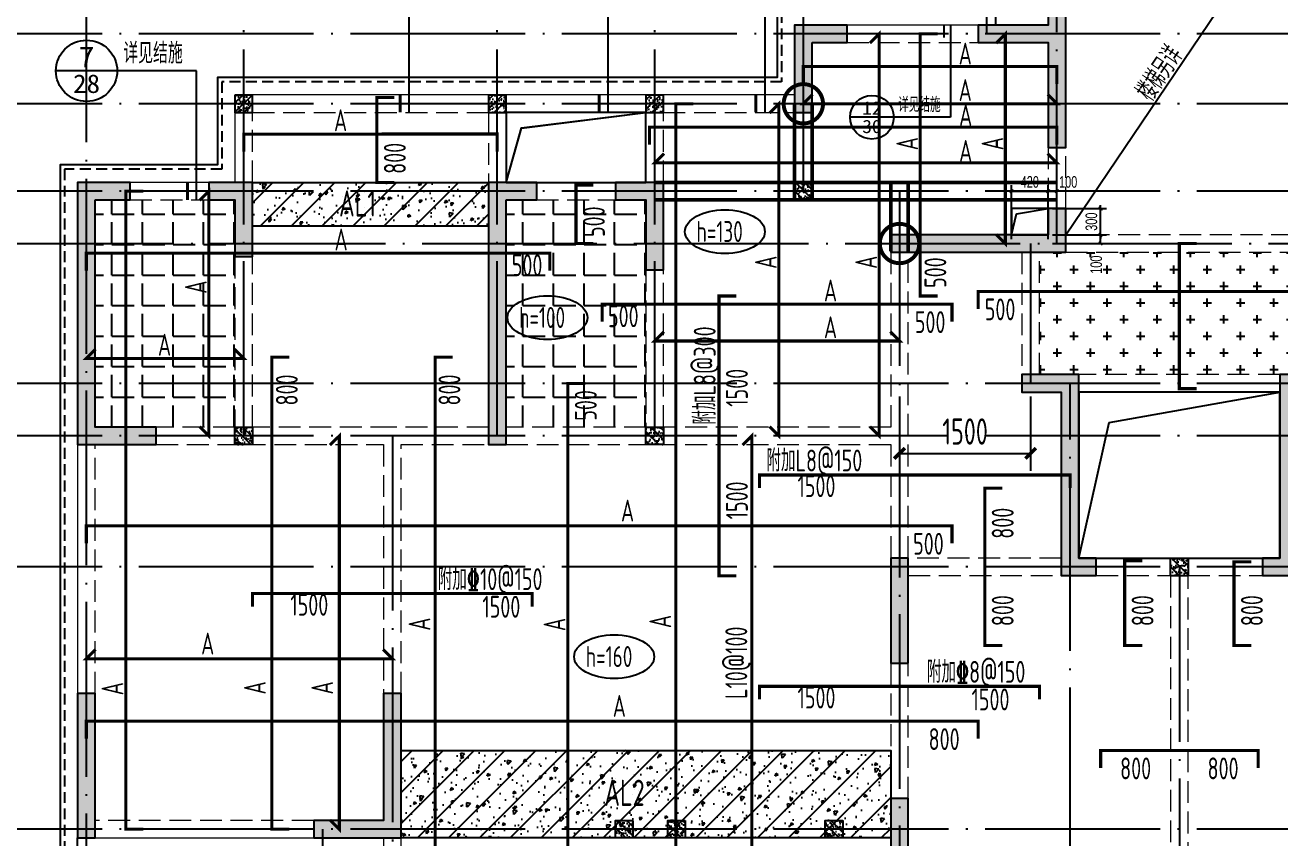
# Model space of a CAD drawing. Extents: x -1712635 to -854203, y -534641 to -21985.
# Drawn here: x -1249569 to -1235219, y -159184 to -149884 of the extents above; entities that cross this region are included whole.
import ezdxf
from ezdxf.enums import TextEntityAlignment as Align

# ---------------------------------------------------------------- set-up
doc = ezdxf.new("R2010")
doc.units = 0
doc.header["$LTSCALE"] = 1000
for name, pattern in [('DASH', [0.35, 0.25, -0.1]), ('DASHED', [0.75, 0.5, -0.25]), ('DOTE', [2.42, 2, -0.2, 0.02, -0.2]), ('HIDDEN', [0.375, 0.25, -0.125])]:
    doc.linetypes.add(name, pattern=pattern)
doc.layers.get('0').update_dxf_attribs({"linetype": 'CONTINUOUS'})
doc.layers.get('Defpoints').update_dxf_attribs({"linetype": 'CONTINUOUS'})
doc.layers.add('+公共字体', color=7, linetype='CONTINUOUS', lineweight=20)
for name, color, linetype in [('A-DOTE', 10, 'DOTE'), ('BEAM', 4, 'DASHED'), ('DIM_IDEN', 67, 'CONTINUOUS'), ('PUB_TEXT', 2, 'CONTINUOUS'), ('ROOF', 183, 'CONTINUOUS'), ('S-B板填充', 251, 'CONTINUOUS'), ('S-B板标注', 3, 'CONTINUOUS'), ('S-B板边线', 2, 'CONTINUOUS'), ('S-B板配筋', 6, 'CONTINUOUS'), ('S-B板配筋号', 7, 'CONTINUOUS'), ('S-C承台编号', 6, 'CONTINUOUS'), ('S-D洞口', 4, 'CONTINUOUS'), ('S-D洞口标注', 3, 'CONTINUOUS'), ('S-L主梁线', 4, 'DASH'), ('S-Q墙填充', 252, 'CONTINUOUS'), ('S-Q墙实线', 6, 'CONTINUOUS'), ('S-Q墙标注', 3, 'CONTINUOUS'), ('S-板正筋', 2, 'CONTINUOUS'), ('S-构造柱', 212, 'CONTINUOUS'), ('TEXT', 2, 'CONTINUOUS'), ('看线', 251, 'CONTINUOUS')]:
    doc.layers.add(name, color=color, linetype=linetype)
doc.layers.add('配箍校核', color=34, linetype='CONTINUOUS', plot=False)
doc.styles.add('_TCH_AXIS', font='COMPLEX', dxfattribs={"bigfont": 'GBCBIG'})
doc.styles.add('_TCH_LABEL', font='simhei.ttf')
doc.styles.add('TSSD_REIN', font='tssdeng.shx', dxfattribs={"width": 0.7, "height": 300, "bigfont": 'tssdchn.shx'})
doc.styles.add('结构文字', font='zstxt.shx', dxfattribs={"width": 0.7, "bigfont": 'zshz.shx'})
doc.dimstyles.new('STRUCK', dxfattribs={"dimtxt": 400, "dimasz": 121, "dimexe": 200, "dimexo": 150, "dimgap": 115, "dimtad": 1, "dimdec": 0, "dimdsep": 46, "dimtxsty": '结构文字', "dimblk": 'ARCHTICK', "dimcen": 400, "dimclrd": 3, "dimclre": 3, "dimclrt": 7, "dimadec": 0, "dimazin": 0, "dimtfac": 1, "dimtdec": 0, "dimtix": 1, "dimtmove": 2, "dimatfit": 3, "dimldrblk": '_DIMX', "dimfxl": 0, "dimtolj": 1, "dimtzin": 0, "dimarcsym": 0})
doc.dimstyles.new('STRUCK30', dxfattribs={"dimscale": 0.33333, "dimtxt": 400, "dimasz": 121, "dimexe": 200, "dimexo": 150, "dimgap": 115, "dimtad": 1, "dimdec": 0, "dimdsep": 46, "dimtxsty": '结构文字', "dimblk": 'ARCHTICK', "dimcen": 400, "dimclrd": 3, "dimclre": 3, "dimclrt": 7, "dimadec": 0, "dimazin": 0, "dimtfac": 1, "dimtdec": 0, "dimtix": 1, "dimtmove": 2, "dimatfit": 3, "dimldrblk": '_DIMX', "dimfxl": 0, "dimtolj": 1, "dimtzin": 0, "dimarcsym": 0})

# ---------------------------------------------------------------- blocks, each defined once
blk = doc.blocks.new('20210726.16350016')
at = {"layer": 'A-DOTE'}
for p, q in [((4600, 21100), (4600, 3600)), ((6400, 10900), (6400, 21100)), ((9300, 10900), (9300, 21100)), ((11100, 10900), (11100, 21100)), ((12800, 13700), (12800, 21100)), ((15700, 13100.3), (15700, 21100)), ((14900, 15500), (14900, 17600)), ((55600, 15500), (3600, 15500)), ((55600, 14700), (3600, 14700)), ((55600, 13700), (3600, 13700)), ((13900.2, 13700), (13900, 3600)), ((3600, 13100.3), (55600, 13100.3)), ((15400, 11500), (15400, 13100)), ((55600, 11500), (3600, 11500)), ((15850, 3600), (15850, 11500)), ((55600, 10900), (3600, 10900)), ((8100, 10900), (8100, 3600)), ((55600, 9400), (3600, 9400)), ((17100, 9400), (17100, 3600)), ((55600, 6400), (3600, 6400)), ((7300, 6400), (7300, 3600))]:
    blk.add_line(p, q, dxfattribs=at)
blk = doc.blocks.new('20210729.03492876')
at = {"layer": '看线', "color": 201}
blk.add_lwpolyline([(10300, 13200), (10300, 11800), (8200, 11800), (8200, 11000), (1800, 11000), (1800, 10000), (0, 10000), (0, 1500), (2850, 1500)], dxfattribs=at)
at = {"layer": '看线', "color": 201, "linetype": 'HIDDEN', "ltscale": 0.5}
blk.add_lwpolyline([(10350, 13200), (10350, 11750), (8250, 11750), (8250, 10950), (1850, 10950), (1850, 9950), (50, 9950), (50, 1550), (2900, 1550)], dxfattribs=at)
blk = doc.blocks.new('20210729.04150611')
at = {"layer": 'S-B板边线'}
blk.add_lwpolyline([(-28155, -31892), (-28155, -31893), (-28955, -31893), (-28955, -30693), (-31655, -30693), (-31655, -30093)], dxfattribs=at)
blk = doc.blocks.new('_ArchTick')
at = {"color": 0, "const_width": 0.35}
blk.add_lwpolyline([(-0.5, -0.5), (0.5, 0.5)], dxfattribs=at)
blk = doc.blocks.new('*D1397')
at = {"layer": 'Defpoints', "color": 0}
for p in [(-1237869, -151983), (-1237269, -151983), (-1237869, -152283)]:
    blk.add_point(p, dxfattribs=at)
at = {"layer": 'S-D洞口标注', "color": 3, "lineweight": -2}
for p, q in [((-1237269, -151983), (-1237269, -151943)), ((-1237819, -151983), (-1237202, -151983)), ((-1237269, -152283), (-1237269, -151983)), ((-1237819, -152283), (-1237202, -152283)), ((-1237269, -152283), (-1237269, -152324))]:
    blk.add_line(p, q, dxfattribs=at)
at = {"layer": 'S-D洞口标注', "color": 3, "lineweight": -2, "xscale": 40.33293, "yscale": 40.33293, "zscale": 40.33293}
for p, rotation in [((-1237269, -151983), 270), ((-1237269, -152283), 90)]:
    blk.add_blockref('_ArchTick', p, dxfattribs=dict(at, rotation=rotation))
at = {"layer": 'S-D洞口标注', "color": 7, "insert": (-1237374, -152133), "char_height": 133.3, "attachment_point": 5, "rotation": 90, "style": '结构文字'}
blk.add_mtext('\\A1;300', dxfattribs=at)
blk = doc.blocks.new('_DIMX')
blk.add_line((-150, 0), (150, 0))
at = {"const_width": 50}
blk.add_lwpolyline([(-70, -70), (70, 70)], dxfattribs=at)
blk = doc.blocks.new('*D1398')
at = {"layer": 'Defpoints', "color": 0}
for p in [(-1237869, -151784), (-1238289, -152384), (-1237869, -152383)]:
    blk.add_point(p, dxfattribs=at)
at = {"layer": 'S-D洞口标注', "color": 3, "lineweight": -2}
for p, q in [((-1238289, -152334), (-1238289, -151717)), ((-1238289, -151784), (-1237869, -151784)), ((-1237869, -152333), (-1237869, -151717))]:
    blk.add_line(p, q, dxfattribs=at)
at = {"layer": 'S-D洞口标注', "color": 3, "lineweight": -2, "xscale": 40.33293, "yscale": 40.33293, "zscale": 40.33293, "rotation": 180}
blk.add_blockref('_ArchTick', (-1238289, -151784), dxfattribs=at)
at = {"layer": 'S-D洞口标注', "color": 3, "lineweight": -2, "xscale": 40.33293, "yscale": 40.33293, "zscale": 40.33293}
blk.add_blockref('_ArchTick', (-1237869, -151784), dxfattribs=at)
at = {"layer": 'S-D洞口标注', "color": 7, "insert": (-1238079, -151679), "char_height": 133.3, "attachment_point": 5, "style": '结构文字'}
blk.add_mtext('\\A1;420', dxfattribs=at)
blk = doc.blocks.new('*D1399')
at = {"layer": 'Defpoints', "color": 0}
for p in [(-1237769, -151784), (-1237869, -152383), (-1237769, -152383)]:
    blk.add_point(p, dxfattribs=at)
at = {"layer": 'S-D洞口标注', "color": 3, "lineweight": -2}
for p, q in [((-1237869, -152333), (-1237869, -151717)), ((-1237869, -151784), (-1237769, -151784)), ((-1237769, -152333), (-1237769, -151717))]:
    blk.add_line(p, q, dxfattribs=at)
at = {"layer": 'S-D洞口标注', "color": 3, "lineweight": -2, "xscale": 40.33293, "yscale": 40.33293, "zscale": 40.33293, "rotation": 180}
blk.add_blockref('_ArchTick', (-1237869, -151784), dxfattribs=at)
at = {"layer": 'S-D洞口标注', "color": 3, "lineweight": -2, "xscale": 40.33293, "yscale": 40.33293, "zscale": 40.33293}
blk.add_blockref('_ArchTick', (-1237769, -151784), dxfattribs=at)
at = {"layer": 'S-D洞口标注', "color": 7, "insert": (-1237640, -151679), "char_height": 133.3, "attachment_point": 5, "style": '结构文字'}
blk.add_mtext('\\A1;100', dxfattribs=at)
blk = doc.blocks.new('*D1400')
at = {"layer": 'Defpoints', "color": 0}
for p in [(-1237869, -152283), (-1237869, -152383), (-1237269, -152283)]:
    blk.add_point(p, dxfattribs=at)
at = {"layer": 'S-D洞口标注', "color": 3, "lineweight": -2}
for p, q in [((-1237819, -152283), (-1237202, -152283)), ((-1237819, -152383), (-1237202, -152383)), ((-1237269, -152383), (-1237269, -152283))]:
    blk.add_line(p, q, dxfattribs=at)
at = {"layer": 'S-D洞口标注', "color": 3, "lineweight": -2, "xscale": 40.33293, "yscale": 40.33293, "zscale": 40.33293}
for p, rotation in [((-1237269, -152283), 90), ((-1237269, -152383), 270)]:
    blk.add_blockref('_ArchTick', p, dxfattribs=dict(at, rotation=rotation))
at = {"layer": 'S-D洞口标注', "color": 7, "insert": (-1237319, -152625), "char_height": 133.3, "attachment_point": 5, "rotation": 90, "style": '结构文字'}
blk.add_mtext('\\A1;100', dxfattribs=at)
blk = doc.blocks.new('20210803.22403995')
at = {"layer": '+公共字体', "color": 2, "const_width": 45}
for points in [[(-856038, -168387, 1), (-856038, -167937, 1), (-856038, -168387, -1)], [(-854938, -169986, 1), (-854938, -169536, 1), (-854938, -169986, -1)]]:
    blk.add_lwpolyline(points, format="xyb", dxfattribs=at)
blk = doc.blocks.new('20210807.15313138')
at = {"layer": 'S-Q墙填充'}
h = blk.add_hatch(color=252, dxfattribs=at)
h.dxf.hatch_style = 1
h.paths.add_polyline_path([(72216, 67840), (72216, 68190), (72016, 68190), (72016, 67940), (71216, 67940), (71216, 67740), (72016, 67740), (72016, 66540), (72216, 66540)])
h = blk.add_hatch(color=252, dxfattribs=at)
h.dxf.hatch_style = 1
h.paths.add_polyline_path([(69316, 67740), (69716, 67740), (69716, 67940), (69116, 67940), (69116, 66940), (69316, 66940)])
h = blk.add_hatch(color=252, dxfattribs=at)
h.dxf.hatch_style = 1
h.paths.add_polyline_path([(61116, 65940), (61516, 65940), (61516, 66140), (60916, 66140), (60916, 63140), (61816, 63140), (61816, 63340), (61116, 63340)])
h = blk.add_hatch(color=252, dxfattribs=at)
h.dxf.hatch_style = 1
h.paths.add_polyline_path([(62416, 65940), (62716, 65940), (62716, 65290), (62916, 65290), (62916, 66140), (62416, 66140)])
h = blk.add_hatch(color=252, dxfattribs=at)
h.dxf.hatch_style = 1
h.paths.add_polyline_path([(65816, 65940), (66166, 65940), (66166, 66140), (65616, 66140), (65616, 63140), (65816, 63140)])
h = blk.add_hatch(color=252, dxfattribs=at)
h.dxf.hatch_style = 1
h.paths.add_polyline_path([(67616, 66140), (67066, 66140), (67066, 65940), (67416, 65940), (67416, 65140), (67616, 65140)])
h = blk.add_hatch(color=252, dxfattribs=at)
h.dxf.hatch_style = 1
h.paths.add_polyline_path([(72216, 65340), (72216, 65840), (72016, 65840), (72016, 65540), (71816, 65540), (70216, 65540), (70216, 65340), (71816, 65340)])
h = blk.add_hatch(color=252, dxfattribs=at)
h.dxf.hatch_style = 1
h.paths.add_polyline_path([(72366, 63940), (71716, 63940), (71716, 63740), (72166, 63740), (72166, 63240), (72166, 61640), (72566, 61640), (72566, 61840), (72366, 61840), (72366, 63240)])
h = blk.add_hatch(color=252, dxfattribs=at)
h.dxf.hatch_style = 1
h.paths.add_polyline_path([(74866, 61640), (74866, 63240), (74866, 63740), (75316, 63740), (75316, 63940), (74666, 63940), (74666, 63240), (74666, 61840), (74466, 61840), (74466, 61640)])
h = blk.add_hatch(color=252, dxfattribs=at)
h.dxf.hatch_style = 1
h.paths.add_polyline_path([(70416, 60640), (70416, 61840), (70216, 61840), (70216, 60640)])
h = blk.add_hatch(color=252, dxfattribs=at)
h.dxf.hatch_style = 1
h.paths.add_polyline_path([(61116, 58640), (61116, 60290), (60916, 60290), (60916, 58640)])
h = blk.add_hatch(color=252, dxfattribs=at)
h.dxf.hatch_style = 1
h.paths.add_polyline_path([(64616, 60290), (64416, 60290), (64416, 58840), (63716, 58840), (63616, 58840), (63616, 58640), (63716, 58640), (64616, 58640)])
h = blk.add_hatch(color=252, dxfattribs=at)
h.dxf.hatch_style = 1
h.paths.add_polyline_path([(70216, 57440), (70966, 57440), (70966, 57640), (70416, 57640), (70416, 59090), (70216, 59090)])
at = {"layer": 'S-D洞口', "color": 5}
for points in [[(65816, 66140), (67416, 66140), (67416, 66940), (65816, 66940), (65816, 66140), (65993, 66762), (67416, 66940)], [(72366, 61840), (74666, 61840), (74666, 63740), (72366, 63740), (72366, 61840), (72712, 63393), (74666, 63740)]]:
    blk.add_lwpolyline(points, dxfattribs=at)
at = {"layer": 'S-L主梁线', "linetype": 'ByBlock', "lineweight": 18}
for p, q in [((71216, 67940), (69716, 67940)), ((62716, 67140), (62716, 66140)), ((65716, 67140), (62716, 67140)), ((67516, 67140), (65716, 67140)), ((69116, 67140), (67516, 67140)), ((65816, 66940), (67416, 66940)), ((65816, 66140), (65816, 66940)), ((67416, 66940), (67416, 66140)), ((62416, 66140), (61516, 66140)), ((67066, 66140), (66166, 66140)), ((72366, 63740), (74666, 63740)), ((60916, 63140), (60916, 60290)), ((73516, 61840), (72566, 61840)), ((74466, 61840), (73516, 61840)), ((61116, 58640), (63616, 58640))]:
    blk.add_line(p, q, dxfattribs=at)
at = {"layer": 'S-L主梁线', "linetype": 'DASH', "lineweight": 18}
for p, q in [((69716, 67740), (71216, 67740)), ((62916, 66940), (65616, 66940)), ((62916, 66140), (62916, 66940)), ((65616, 66940), (65616, 66140)), ((67616, 66940), (69116, 66940)), ((67616, 66140), (67616, 66940)), ((72016, 66540), (72016, 65840)), ((72216, 65840), (72216, 66540)), ((61516, 65940), (62416, 65940)), ((66166, 65940), (67066, 65940)), ((74816, 65540), (72216, 65540)), ((70216, 65340), (70216, 63340)), ((70416, 63240), (70416, 65340)), ((71716, 65340), (71716, 63940)), ((71916, 63940), (71916, 65340)), ((72216, 65340), (74816, 65340)), ((62716, 65290), (62716, 63340)), ((62916, 63340), (62916, 65290)), ((67416, 65140), (67416, 63340)), ((67616, 63340), (67616, 65140)), ((74666, 63940), (72366, 63940)), ((62716, 63340), (61816, 63340)), ((64516, 63340), (62916, 63340)), ((65616, 63340), (64516, 63340)), ((67416, 63340), (65816, 63340)), ((70216, 63340), (67616, 63340)), ((70416, 61840), (70416, 63240)), ((61116, 60290), (61116, 63140)), ((61816, 63140), (62816, 63140)), ((62816, 63140), (64416, 63140)), ((64416, 63140), (64416, 60290)), ((64616, 63140), (65616, 63140)), ((64616, 60290), (64616, 63140)), ((65816, 63140), (67516, 63140)), ((67516, 63140), (70216, 63140)), ((70216, 63140), (70216, 61840)), ((72166, 61840), (70416, 61840)), ((70416, 61640), (72166, 61640)), ((72566, 61640), (73416, 61640)), ((73416, 61640), (73416, 57640)), ((73616, 57640), (73616, 61640)), ((73616, 61640), (74466, 61640)), ((70216, 60640), (70216, 59090)), ((70416, 59090), (70416, 60640)), ((63616, 58840), (61116, 58840)), ((64416, 58640), (64416, 57040)), ((64616, 57040), (64616, 58640))]:
    blk.add_line(p, q, dxfattribs=at)
at = {"layer": 'S-Q墙实线'}
for points in [[(72216, 67840), (72216, 68190), (72016, 68190), (72016, 67940), (71216, 67940), (71216, 67740), (72016, 67740), (72016, 66540), (72216, 66540), (72216, 67840)], [(63716, 58840), (63616, 58840), (63616, 58640), (63716, 58640), (64616, 58640), (64616, 60290), (64416, 60290), (64416, 58840), (63716, 58840)]]:
    blk.add_lwpolyline(points, dxfattribs=at)
for points in [[(69316, 67740), (69716, 67740), (69716, 67940), (69116, 67940), (69116, 66940), (69316, 66940)], [(61116, 65940), (61516, 65940), (61516, 66140), (60916, 66140), (60916, 63140), (61816, 63140), (61816, 63340), (61116, 63340)], [(62416, 65940), (62716, 65940), (62716, 65290), (62916, 65290), (62916, 66140), (62416, 66140)], [(65816, 65940), (66166, 65940), (66166, 66140), (65616, 66140), (65616, 63140), (65816, 63140)], [(67616, 66140), (67066, 66140), (67066, 65940), (67416, 65940), (67416, 65140), (67616, 65140)], [(72216, 65340), (72216, 65840), (72016, 65840), (72016, 65540), (71816, 65540), (70216, 65540), (70216, 65340), (71816, 65340)], [(72366, 63940), (71716, 63940), (71716, 63740), (72166, 63740), (72166, 63240), (72166, 61640), (72566, 61640), (72566, 61840), (72366, 61840), (72366, 63240)], [(74866, 61640), (74866, 63240), (74866, 63740), (75316, 63740), (75316, 63940), (74666, 63940), (74666, 63240), (74666, 61840), (74466, 61840), (74466, 61640)], [(70416, 60640), (70416, 61840), (70216, 61840), (70216, 60640)], [(61116, 58640), (61116, 60290), (60916, 60290), (60916, 58640)], [(70216, 57440), (70966, 57440), (70966, 57640), (70416, 57640), (70416, 59090), (70216, 59090)]]:
    blk.add_lwpolyline(points, close=True, dxfattribs=at)
blk = doc.blocks.new('20210730.02141516')
at = {"layer": 'S-构造柱'}
h = blk.add_hatch(dxfattribs=at)
h.set_pattern_fill('ARMORED', color=256, scale=15, angle=-90, style=0)
h.set_pattern_definition([(320, (-154189.41, 3278673.45), (-9.4128202, -107.5890274), [11.25, -123.75]), (265, (-154189.41, 3278673.45), (112.82882, 20.8127), [9, -99]), (10.4514, (-154190.19, 3278664.49), (103.4159313, -86.7764073), [9.5610285, -105.1713168]), (316.1842, (-154159.41, 3278673.45), (-24.827852, -160.0861573), [16.875, -185.625]), (6.6356, (-154161.48, 3278660.11), (146.117681, -140.199406), [14.341543, -157.75695]), (261.1842, (-154159.41, 3278673.45), (146.11779, -140.199292), [13.5, -148.5]), (291, (-154166.91, 3278658.45), (-60.3928336, -89.5360578), [11.25, -123.75]), (236, (-154166.91, 3278658.45), (108.7725068, -36.4972998), [9, -99]), (341.4514, (-154171.94, 3278650.99), (48.3795745, -126.0333943), [9.5610285, -105.1713168]), (307.5, (-154189.41, 3278673.454), (49.93407807, -1.8239783), [0, -97.8, 0, -100.5, 0, -99.375]), (277.5, (-154189.41, 3278673.454), (59.1617568, -39.4604306), [0, -57.3, 0, -95.55, 0, -37.875]), (237.5, (-154189.41, 3278706.904), (-3.38323076, -80.07336543), [0, -37.5, 0, -117, 0, -155.25]), (227.5, (-154189.41, 3278721.904), (15.0157473, -87.4779254), [0, -48.75, 0, -77.7, 0, -110.25]), (315, (-154189.41, 3278673.454), (53.0330086, 53.0330086), [])])
h.paths.add_polyline_path([(200, 200), (200, 0), (0, 0), (0, 200)])
blk.add_lwpolyline([(200, 200), (200, 0), (0, 0), (0, 200)], close=True, dxfattribs=at)
blk = doc.blocks.new('20210809.18285270')
at = {"layer": 'ROOF', "xscale": -1}
for p in [(2000, 10100), (4900, 10100), (6700, 10100)]:
    blk.add_blockref('20210730.02141516', p, dxfattribs=at)
at = {"layer": 'ROOF', "rotation": 359.9999999538236}
blk.add_blockref('20210730.02141516', (8200, 9100), dxfattribs=at)
at = {"layer": 'ROOF'}
for p in [(1800, 6300), (6500, 6300), (12500, 4800), (6150, 1800), (6750, 1800), (8550, 1800)]:
    blk.add_blockref('20210730.02141516', p, dxfattribs=at)
blk = doc.blocks.new('*D1438')
at = {"layer": 'Defpoints', "color": 0}
for p in [(-1239568, -153984), (-1238069, -153984), (-1238069, -154784)]:
    blk.add_point(p, dxfattribs=at)
at = {"layer": 'S-Q墙标注', "color": 3, "lineweight": -2}
for p, q in [((-1239568, -154134), (-1239568, -154984)), ((-1238069, -154134), (-1238069, -154984)), ((-1239568, -154784), (-1238069, -154784))]:
    blk.add_line(p, q, dxfattribs=at)
at = {"layer": 'S-Q墙标注', "color": 3, "lineweight": -2, "xscale": 121, "yscale": 121, "zscale": 121, "rotation": 180}
blk.add_blockref('_ArchTick', (-1239568, -154784), dxfattribs=at)
at = {"layer": 'S-Q墙标注', "color": 3, "lineweight": -2, "xscale": 121, "yscale": 121, "zscale": 121}
blk.add_blockref('_ArchTick', (-1238069, -154784), dxfattribs=at)
at = {"layer": 'S-Q墙标注', "color": 7, "insert": (-1238819, -154534), "char_height": 300, "attachment_point": 5, "style": 'TSSD_REIN'}
blk.add_mtext('\\A1;1500', dxfattribs=at)
blk = doc.blocks.new('20210811.10154474')
at = {"layer": 'DIM_IDEN'}
for p, q in [((4041, 11405), (4041, 13461)), ((6316, 11405), (6316, 13461)), ((8110, 11405), (8110, 13461)), ((10230, 12405), (10230, 11350)), ((700, 11881), (0, 11881)), ((1609, 11881), (700, 11881)), ((1609, 10405), (1609, 11881)), ((9581, 11350), (9081, 11350)), ((10230, 11350), (9581, 11350))]:
    blk.add_line(p, q, dxfattribs=at)
for points, const_width in [([(10155, 12405), (10155, 12262)], 25), ([(3936, 11405), (3936, 11605)], 35), ([(6211, 11405), (6211, 11605)], 35), ([(8005, 11405), (8005, 11605)], 35), ([(1504, 10405), (1504, 10605)], 35)]:
    blk.add_lwpolyline(points, dxfattribs=dict(at, const_width=const_width))
for centre, radius in [((350, 11881), 350), ((9331, 11350), 250)]:
    blk.add_circle(centre, radius, dxfattribs=at)
at = {"layer": 'PUB_TEXT', "style": '_TCH_AXIS'}
for height, p in [(236.3, (770, 11965)), (168.8, (9631, 11410))]:
    blk.add_text('详见结施', height=height, dxfattribs=at).set_placement(p)
at = {"layer": 'PUB_TEXT', "style": '_TCH_LABEL'}
for s, height, width, p, p2 in [('7', 241, 1.053254, (259, 11920), (441, 11920)), ('28', 212.3, 1.011364, (196, 11628), (504, 11628)), ('12', 151.1, 1.022989, (9220, 11380), (9442, 11380)), ('30', 151.9, 1.00565, (9221, 11169), (9441, 11169))]:
    blk.add_text(s, height=height, dxfattribs=dict(at, width=width)).set_placement(p, p2, align=Align.FIT)

msp = doc.modelspace()

# ---------------------------------------------------------------- hatches: boundary and pattern name
at = {"layer": 'BEAM', "linetype": 'ByBlock'}
h = msp.add_hatch(dxfattribs=at)
h.set_pattern_fill('ARMORED', color=252, scale=50, angle=180, style=0)
h.set_pattern_definition([(230, (-1464739.73, 1762237.66), (-358.63009, 31.376067), [37.5, -412.5]), (175, (-1464739.73, 1762237.66), (69.37567, -376.09607), [30, -330]), (280.4514, (-1464769.62, 1762240.27), (-289.25469, -344.71977), [31.870095, -350.571056]), (226.1842, (-1464739.73, 1762137.66), (-533.62052, 82.75951), [56.25, -618.75]), (276.6356, (-1464784.2, 1762144.55), (-467.33135, -487.05894), [47.80514, -525.8565]), (171.1842, (-1464739.73, 1762137.66), (-467.33097, -487.0593), [45, -495]), (201, (-1464789.73, 1762162.66), (-298.453526, 201.309445), [37.5, -412.5]), (146, (-1464789.73, 1762162.66), (-121.657666, -362.57502), [30, -330]), (251.4514, (-1464814.6, 1762179.43), (-420.111314, -161.26525), [31.870095, -350.571056]), (217.5, (-1464739.73, 1762237.66), (-6.079928, -166.446927), [0, -326, 0, -335, 0, -331.25]), (187.5, (-1464739.73, 1762237.66), (-131.534769, -197.205856), [0, -191, 0, -318.5, 0, -126.25]), (147.5, (-1464628.23, 1762237.66), (-266.911218, 11.277436), [0, -125, 0, -390, 0, -517.5]), (137.5, (-1464578.23, 1762237.66), (-291.593085, -50.05249), [0, -162.5, 0, -259, 0, -367.5]), (225, (-1464739.73, 1762237.66), (176.776695, -176.776695), [])])
h.paths.add_polyline_path([(-1244268.6, -152183.64), (-1246968.6, -152183.64), (-1246968.6, -151683.64), (-1244268.6, -151683.64)])
h = msp.add_hatch(dxfattribs=at)
h.set_pattern_fill('ARMORED', color=252, scale=50, angle=180, style=0)
h.set_pattern_definition([(230, (-1462939.74, 1755237.66), (-358.63009, 31.376067), [37.5, -412.5]), (175, (-1462939.74, 1755237.66), (69.37567, -376.09607), [30, -330]), (280.4514, (-1462969.62, 1755240.27), (-289.25469, -344.71977), [31.870095, -350.571056]), (226.1842, (-1462939.74, 1755137.66), (-533.62052, 82.75951), [56.25, -618.75]), (276.6356, (-1462984.2, 1755144.55), (-467.33135, -487.05894), [47.80514, -525.8565]), (171.1842, (-1462939.74, 1755137.66), (-467.33097, -487.0593), [45, -495]), (201, (-1462989.74, 1755162.66), (-298.453526, 201.309445), [37.5, -412.5]), (146, (-1462989.74, 1755162.66), (-121.657666, -362.57502), [30, -330]), (251.4514, (-1463014.6, 1755179.43), (-420.111314, -161.26525), [31.870095, -350.571056]), (217.5, (-1462939.74, 1755237.66), (-6.079928, -166.446927), [0, -326, 0, -335, 0, -331.25]), (187.5, (-1462939.74, 1755237.66), (-131.534769, -197.205856), [0, -191, 0, -318.5, 0, -126.25]), (147.5, (-1462828.24, 1755237.66), (-266.911218, 11.277436), [0, -125, 0, -390, 0, -517.5]), (137.5, (-1462778.24, 1755237.66), (-291.593085, -50.05249), [0, -162.5, 0, -259, 0, -367.5]), (225, (-1462939.74, 1755237.66), (176.776695, -176.776695), [])])
h.paths.add_polyline_path([(-1239668.6, -159183.65), (-1245268.6, -159183.64), (-1245268.6, -158183.64), (-1239668.6, -158183.65)])
at = {"layer": 'S-B板填充'}
h = msp.add_hatch(dxfattribs=at)
h.set_pattern_fill('ANGLE', color=252, scale=50, style=0)
h.set_pattern_definition([(0, (-1151134.67, -300127.5), (0, 349.25), [254, -95.25]), (90, (-1151134.67, -300127.5), (-349.25, 2e-14), [254, -95.25])])
h.paths.add_polyline_path([(-1248768.61, -151883.64), (-1247168.6, -151883.64), (-1247168.6, -154483.64), (-1248768.61, -154483.64)])
h = msp.add_hatch(dxfattribs=at)
h.set_pattern_fill('ANGLE', color=252, scale=50, style=0)
h.set_pattern_definition([(0, (-1146434.67, -300127.5), (0, 349.25), [254, -95.25]), (90, (-1146434.67, -300127.5), (-349.25, 2e-14), [254, -95.25])])
h.paths.add_polyline_path([(-1244068.62, -151883.64), (-1242468.6, -151883.64), (-1242468.6, -154483.64), (-1244068.62, -154483.64)])
h = msp.add_hatch(dxfattribs=at)
h.set_pattern_fill('CROSS', color=252, scale=30, style=0)
h.set_pattern_definition([(0, (-1151134.67, -300127.51), (190.5, 190.5), [95.25, -285.75]), (90, (-1151087.05, -300175.14), (-190.5, 190.5), [95.25, -285.75])])
h.paths.add_polyline_path([(-1237968.68, -152483.38), (-1234768.74, -152483.38), (-1234768.74, -153883.64), (-1237968.68, -153883.64)])

# ---------------------------------------------------------------- linework, layer by layer
at = {"layer": 'BEAM', "linetype": 'ByBlock'}
for points in [[(-1244268.6, -152183.64), (-1246968.6, -152183.64), (-1246968.6, -151683.64), (-1244268.6, -151683.64)], [(-1239668.6, -159183.65), (-1245268.6, -159183.64), (-1245268.6, -158183.64), (-1239668.6, -158183.65)]]:
    msp.add_lwpolyline(points, close=True, dxfattribs=at)
at = {"layer": 'ROOF'}
msp.add_lwpolyline([(-1238468.61, -147983.65), (-1237868.61, -147983.65), (-1237868.61, -149883.65), (-1238468.61, -149883.65)], close=True, dxfattribs=at)
at = {"layer": 'S-B板标注'}
for centre in [(-1241565.93, -152247.73), (-1243594.69, -153230.57), (-1242832.02, -157110.69)]:
    msp.add_ellipse(centre, major_axis=(-457.33, 0), ratio=0.54724159, dxfattribs=at)
at = {"layer": 'S-B板配筋', "lineweight": 35, "const_width": 35}
for points in [[(-1239908.66, -154477.58), (-1239802.6, -154583.64), (-1239802.6, -149983.65), (-1239908.66, -150089.71)], [(-1238464.45, -152277.31), (-1238358.39, -152383.38), (-1238358.39, -149983.65), (-1238464.45, -150089.71)], [(-1239133.42, -152983.38), (-1239333.42, -152983.38), (-1239333.42, -149983.64), (-1239133.42, -149983.64)], [(-1240668.62, -150557.26), (-1240668.62, -150357.26), (-1237768.62, -150357.26), (-1237768.62, -150557.26)], [(-1240562.56, -150677.58), (-1240668.62, -150783.65), (-1237768.62, -150783.65), (-1237874.69, -150677.58)], [(-1245344.7, -151683.64), (-1245544.7, -151683.64), (-1245544.7, -150713.64), (-1245344.7, -150713.64)], [(-1241925.56, -160883.48), (-1242125.56, -160883.48), (-1242125.56, -150783.64), (-1241925.56, -150783.64)], [(-1241055.45, -154477.58), (-1240949.38, -154583.64), (-1240949.38, -150783.65), (-1241055.45, -150889.71)], [(-1242428.6, -151250.29), (-1242428.6, -151050.29), (-1237768.61, -151050.29), (-1237768.61, -151250.29)], [(-1247068.61, -151330.19), (-1247068.61, -151130.19), (-1244168.62, -151130.17), (-1244168.62, -151330.17)], [(-1242262.55, -151354.28), (-1242368.61, -151460.34), (-1237768.62, -151460.35), (-1237874.69, -151354.28)], [(-1248216.01, -159083.64), (-1248416.01, -159083.64), (-1248416.01, -151783.65), (-1248216.01, -151783.65)], [(-1247574.59, -154477.58), (-1247468.53, -154583.64), (-1247468.53, -151783.65), (-1247574.59, -151889.71)], [(-1243068.6, -152383.64), (-1243268.6, -152383.64), (-1243268.6, -151713.64), (-1243068.6, -151713.64)], [(-1236168.61, -154043.64), (-1236368.61, -154043.64), (-1236368.61, -152383.38), (-1236168.61, -152383.38)], [(-1248868.62, -152693.99), (-1248868.62, -152493.99), (-1243568.6, -152493.99), (-1243568.6, -152693.99)], [(-1241432.99, -156183.64), (-1241632.99, -156183.64), (-1241632.99, -152983.64), (-1241432.99, -152983.64)], [(-1238668.68, -153131.68), (-1238668.68, -152931.68), (-1234068.74, -152931.68), (-1234068.74, -153131.68)], [(-1242968.6, -153277.25), (-1242968.6, -153077.25), (-1238968.61, -153077.24), (-1238968.61, -153277.24)], [(-1242262.55, -153392.02), (-1242368.61, -153498.09), (-1239568.44, -153498.09), (-1239674.51, -153392.02)], [(-1248762.55, -153591.73), (-1248868.61, -153697.8), (-1247068.61, -153697.8), (-1247174.68, -153591.73)], [(-1246545.54, -159083.65), (-1246745.54, -159083.65), (-1246745.54, -153683.64), (-1246545.54, -153683.64)], [(-1244679.77, -160883.48), (-1244879.77, -160883.48), (-1244879.77, -153683.64), (-1244679.77, -153683.64)], [(-1243161.27, -160883.48), (-1243361.27, -160883.48), (-1243361.27, -153983.64), (-1243161.27, -153983.64)], [(-1246081.37, -158977.58), (-1245975.31, -159083.65), (-1245975.31, -154583.64), (-1246081.37, -154689.71)], [(-1241362.97, -160777.41), (-1241256.91, -160883.48), (-1241256.91, -154583.64), (-1241362.97, -154689.71)], [(-1241168.61, -155181.31), (-1241168.61, -155031.31), (-1237618.61, -155031.31), (-1237618.61, -155181.31)], [(-1238393.61, -156983.64), (-1238593.61, -156983.64), (-1238593.61, -155183.64), (-1238393.61, -155183.64)], [(-1238968.6, -155813.3), (-1238968.6, -155613.3), (-1248868.61, -155613.3), (-1248868.61, -155813.3)], [(-1236793.61, -156983.64), (-1236993.61, -156983.64), (-1236993.61, -156013.64), (-1236793.61, -156013.64)], [(-1235543.61, -156983.64), (-1235743.61, -156983.64), (-1235743.61, -156023.64), (-1235543.61, -156023.64)], [(-1246968.61, -156538.7), (-1246968.61, -156388.7), (-1243768.61, -156388.7), (-1243768.61, -156538.7)], [(-1248762.55, -157028.04), (-1248868.61, -157134.11), (-1245368.61, -157134.11), (-1245474.68, -157028.04)], [(-1241168.52, -157599.61), (-1241168.52, -157449.61), (-1237968.52, -157449.61), (-1237968.52, -157599.61)], [(-1238668.6, -158048.42), (-1238668.6, -157848.42), (-1248868.61, -157848.42), (-1248868.61, -158048.42)], [(-1237268.6, -158383.65), (-1237268.6, -158183.65), (-1235468.6, -158183.65), (-1235468.6, -158383.65)]]:
    msp.add_lwpolyline(points, dxfattribs=at)
at = {"layer": 'S-B板配筋号', "color": 1}
msp.add_lwpolyline([(-1237668.61, -152283.38), (-1235069.1, -148433.64)], dxfattribs=at)
at = {"layer": 'S-D洞口', "color": 5}
for points in [[(-1244068.6, -151683.64), (-1242468.6, -151683.64), (-1242468.6, -150883.64), (-1244068.6, -150883.64), (-1244068.6, -151683.64), (-1243890.83, -151061.42), (-1242468.6, -150883.64)], [(-1238288.62, -152283.38), (-1237868.62, -152283.38), (-1237868.62, -151983.38), (-1238288.62, -151983.38), (-1238288.62, -152283.38), (-1238230.28, -152041.71), (-1237868.62, -151983.38)], [(-1237518.61, -155983.64), (-1235218.61, -155983.64), (-1235218.61, -154083.64), (-1237518.61, -154083.64), (-1237518.61, -155983.64), (-1237171.79, -154430.47), (-1235218.61, -154083.64)]]:
    msp.add_lwpolyline(points, dxfattribs=at)
at = {"layer": 'S-板正筋', "color": 5, "linetype": 'DASH', "const_width": 42.86}
for points in [[(-1240768.61, -150783.65), (-1240768.61, -151883.64)], [(-1240568.61, -150783.64), (-1240568.61, -151883.64)], [(-1237768.6, -151683.65), (-1242368.61, -151683.65)], [(-1239668.61, -152474.1), (-1239668.61, -151683.64)], [(-1239468.6, -152474.1), (-1239468.6, -151683.65)], [(-1237768.6, -151883.65), (-1242368.61, -151883.65)]]:
    msp.add_lwpolyline(points, dxfattribs=at)

# ---------------------------------------------------------------- block references
msp.add_blockref('20210729.03492876', (-1249168.61, -161483.64))
at = {"layer": 'A-DOTE'}
msp.add_blockref('20210726.16350016', (-1253468.61, -165483.69), dxfattribs=at)
at = {"layer": 'PUB_TEXT'}
msp.add_blockref('20210811.10154474', (-1249215.7, -162288.27), dxfattribs=at)
at = {"layer": 'S-B板边线'}
msp.add_blockref('20210729.04150611', (-1217313.26, -129091.11), dxfattribs=at)
at = {"layer": 'S-C承台编号'}
msp.add_blockref('20210803.22403995', (-384630.48, 17377.89), dxfattribs=at)
at = {"layer": 'S-Q墙填充'}
msp.add_blockref('20210807.15313138', (-1309884.25, -217823.19), dxfattribs=at)
at = {"layer": '配箍校核'}
msp.add_blockref('20210809.18285270', (-1248968.63, -160983.81), dxfattribs=at)

# ---------------------------------------------------------------- texts
at = {"layer": 'S-B板标注', "color": 7, "style": 'TSSD_REIN', "width": 0.7}
for s, p in [('h=130', (-1241890.62, -152365.87)), ('h=100', (-1243919.38, -153348.71)), ('h=160', (-1243156.71, -157228.83))]:
    msp.add_text(s, height=240, dxfattribs=at).set_placement(p)
at = {"layer": 'S-B板配筋号', "color": 1, "style": 'TSSD_REIN', "width": 0.7}
for s, p in [('A', (-1238892.13, -150334.84)), ('A', (-1238892.13, -150751.79)), ('A', (-1238887.33, -151038.8)), ('A', (-1246035.85, -151098.33)), ('A', (-1238887.32, -151448.85)), ('A', (-1246029.45, -152462.13)), ('A', (-1240433.02, -153045.39)), ('A', (-1240433.02, -153466.23)), ('A', (-1248049.34, -153665.94)), ('附加L8@150', (-1241090.97, -154990.75)), ('A', (-1242753.89, -155563.9)), ('附加%%13210@150', (-1244849.27, -156348.14)), ('A', (-1247555.61, -157085.77)), ('附加%%1328@150', (-1239255.47, -157409.06)), ('A', (-1242848.12, -157799.02))]:
    msp.add_text(s, height=250, dxfattribs=at).set_placement(p)
for s, rotation, p in [('楼梯另详', 55.970982, (-1236678.92, -150777.25)), ('A', 449.999992, (-1239356.04, -151315.97)), ('A', 449.999992, (-1238381.01, -151315.97)), ('A', 449.999992, (-1240972, -152673.09)), ('A', 449.999992, (-1239825.22, -152673.09)), ('A', 449.999992, (-1247491.15, -152957.29)), ('附加L8@300', 449.999992, (-1241671.61, -154454.51)), ('A', 89.999992, (-1244934.13, -156812.91)), ('A', 89.999992, (-1243389.01, -156817.49)), ('A', 89.999992, (-1242179.92, -156783.14)), ('L10@100', 449.999992, (-1241310.02, -157593.97)), ('A', 449.999992, (-1248445.47, -157551.95)), ('A', 449.999992, (-1246816.45, -157542.54)), ('A', 449.999992, (-1246046.22, -157542.54))]:
    msp.add_text(s, height=250, rotation=rotation, dxfattribs=at).set_placement(p)
at = {"layer": 'S-B板配筋号', "style": 'TSSD_REIN', "width": 0.7}
for s, rotation, p in [('800', 449.999992, (-1245464.7, -151408.16)), ('500', 449.999992, (-1243188.6, -152133.64)), ('500', 449.999992, (-1239283.35, -152716.17)), ('1500', 449.999992, (-1241552.99, -154033.64)), ('800', 89.999992, (-1246700.22, -154058.8)), ('800', 89.999992, (-1244840.74, -154058.8)), ('500', 89.999992, (-1243281.27, -154235.37)), ('1500', 449.999992, (-1241552.99, -155322.09)), ('800', 449.999992, (-1238513.61, -155583.64)), ('800', 449.999992, (-1238513.61, -156583.64)), ('800', 449.999992, (-1236913.61, -156583.64)), ('800', 449.999992, (-1235663.61, -156583.64))]:
    msp.add_text(s, height=250, rotation=rotation, dxfattribs=at).set_placement(p, align=Align.TOP_CENTER)
for s, p in [('500', (-1243827.63, -152506.77)), ('500', (-1242727.63, -153090.04)), ('500', (-1238418.68, -153011.68)), ('500', (-1239218.61, -153157.24)), ('1500', (-1240518.27, -155034.34)), ('500', (-1239238, -155693.3)), ('1500', (-1246318.27, -156391.72)), ('1500', (-1244122.01, -156414.02)), ('1500', (-1240518.18, -157452.64)), ('1500', (-1238528.21, -157474.94)), ('800', (-1239058.74, -157928.42)), ('800', (-1236868.6, -158263.65)), ('800', (-1235868.6, -158263.65))]:
    msp.add_text(s, height=250, dxfattribs=at).set_placement(p, align=Align.TOP_CENTER)
at = {"layer": 'TEXT', "color": 1, "style": 'TSSD_REIN', "width": 0.7}
for s, p in [('AL1', (-1245553.94, -152074.25, 0)), ('AL2', (-1242483.88, -158817.53, 0))]:
    msp.add_text(s, height=300, dxfattribs=at).set_placement(p, align=Align.RIGHT)

# ---------------------------------------------------------------- dimensions: what is measured, and where the dimension line sits
at = {"layer": 'S-D洞口标注'}
dim = msp.add_linear_dim(base=(-1237868.61, -151783.98), p1=(-1238288.62, -152383.98), p2=(-1237868.61, -152383.37), dimstyle='STRUCK30', dxfattribs=at)
dim.commit()
dim.dimension.update_dxf_attribs({"geometry": '*D1398', "text_midpoint": (-1238078.62, -151678.98)})
dim = msp.add_linear_dim(base=(-1237768.63, -151783.98), p1=(-1237868.61, -152383.37), p2=(-1237768.63, -152383.37), dimstyle='STRUCK30', dxfattribs=at)
dim.commit()
dim.dimension.update_dxf_attribs({"geometry": '*D1399', "text_midpoint": (-1237639.74, -151678.98), "dimtype": 160})
dim = msp.add_linear_dim(base=(-1237268.61, -151983.37), p1=(-1237868.61, -152283.37), p2=(-1237868.61, -151983.37), angle=90, dimstyle='STRUCK30', dxfattribs=at)
dim.commit()
dim.dimension.update_dxf_attribs({"geometry": '*D1397', "text_midpoint": (-1237373.61, -152133.37)})
dim = msp.add_linear_dim(base=(-1237268.61, -152283.37), p1=(-1237868.61, -152383.37), p2=(-1237868.61, -152283.37), angle=90, dimstyle='STRUCK30', dxfattribs=at)
dim.commit()
dim.dimension.update_dxf_attribs({"geometry": '*D1400', "text_midpoint": (-1237318.61, -152625.3), "dimtype": 160})
at = {"layer": 'S-Q墙标注'}
dim = msp.add_linear_dim(base=(-1238068.61, -154783.64), p1=(-1239568.44, -153983.64), p2=(-1238068.61, -153983.64), dimstyle='STRUCK', override={"dimtxt": 300, "dimgap": 100, "dimtxsty": 'TSSD_REIN'}, dxfattribs=at)
dim.commit()
dim.dimension.update_dxf_attribs({"geometry": '*D1438', "text_midpoint": (-1238818.53, -154533.64)})

doc.saveas('drawing.dxf')
